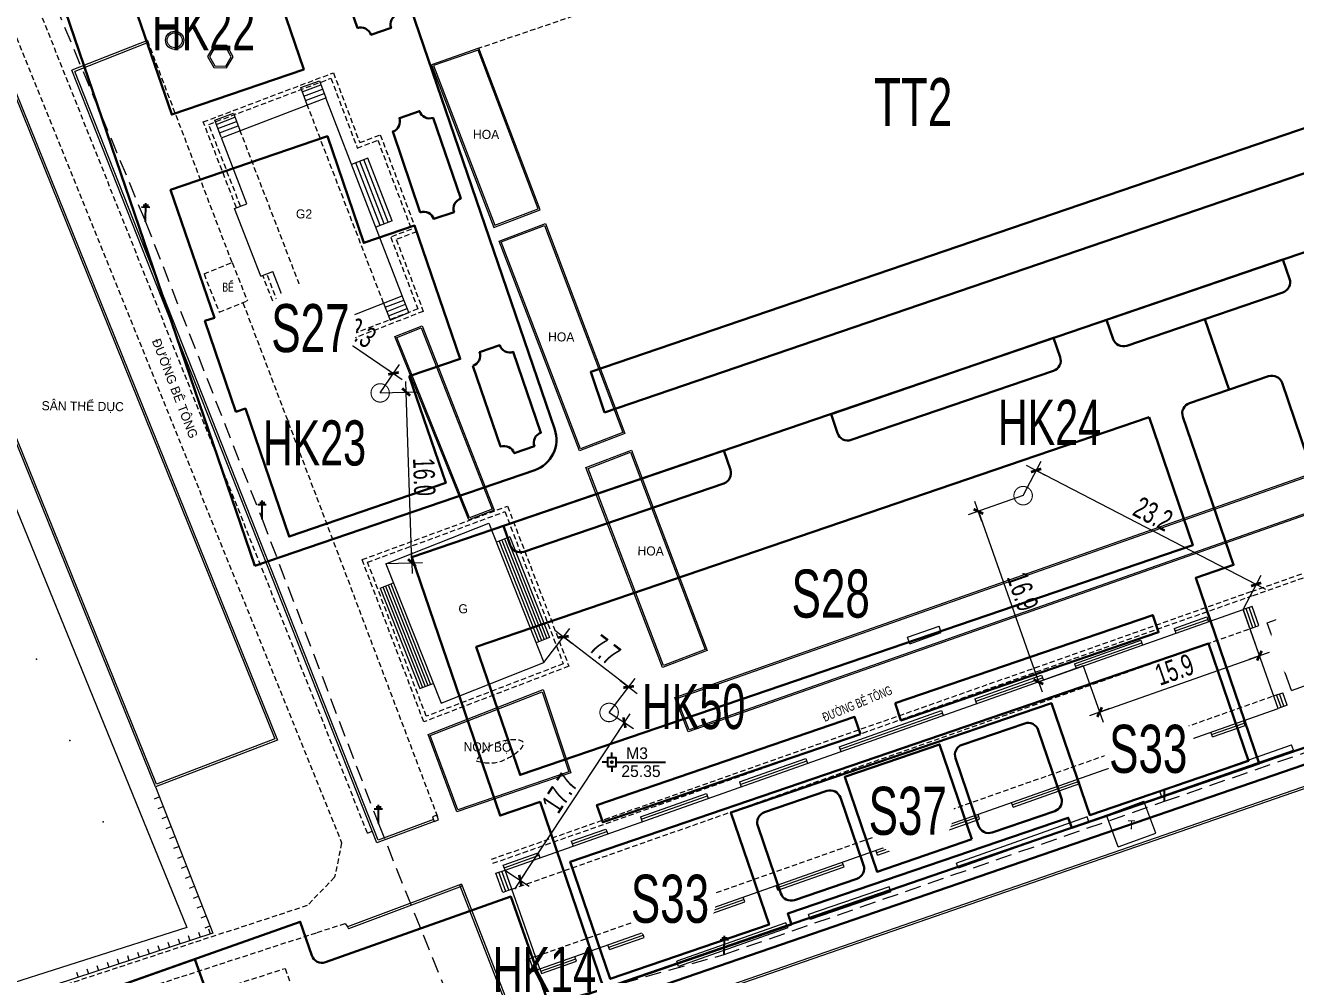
# Model space of a CAD drawing. Header units: inches. Extents: x 496359 to 501064, y 2374078 to 2377203.
# Drawn here: x 497296.9 to 497415.9, y 2376380 to 2376469 of the extents above; entities that cross this region are included whole.
import ezdxf
from ezdxf.enums import TextEntityAlignment as Align

# ---------------------------------------------------------------- set-up
doc = ezdxf.new("R2010")
doc.units = ezdxf.units.IN
doc.header["$MEASUREMENT"] = 0
doc.linetypes.add('DASHED', pattern=[0.75, 0.5, -0.25])
for name, color, linetype in [('cd', 7, 'Continuous'), ('chu', 6, 'Continuous'), ('MANH', 147, 'Continuous'), ('MOC - DC2', 1, 'Continuous'), ('NOI', 2, 'Continuous'), ('tl', 8, 'Continuous')]:
    doc.layers.add(name, color=color, linetype=linetype)
for name, color, linetype, lineweight in [('EG Text2', 7, 'Continuous', 18), ('ISO', 252, 'Continuous', 20), ('LC Dim', 8, 'Continuous', 18), ('LC Net dam 1', 30, 'Continuous', 30), ('LC Net manh', 239, 'Continuous', 5)]:
    doc.layers.add(name, color=color, linetype=linetype, lineweight=lineweight)
doc.styles.add('dien giai', font='', dxfattribs={"width": 0.8})
doc.styles.add('EG Hai', font='')
doc.styles.add('style1', font='')
doc.styles.get('dien giai').set_extended_font_data('.VnArial NarrowH')
doc.styles.get('EG Hai').set_extended_font_data('.VnArial NarrowH')
doc.styles.get('style1').set_extended_font_data('.VnAvantH')
doc.dimstyles.new('DIM300', dxfattribs={"dimscale": 0.5, "dimtxt": 2, "dimasz": 0.007, "dimexe": 1, "dimexo": 0, "dimgap": 0.4, "dimtad": 1, "dimtoh": 1, "dimdec": 1, "dimzin": 1, "dimdsep": 46, "dimtxsty": 'dien giai', "dimblk": 'rowdim', "dimcen": 2.5, "dimclrd": 256, "dimclre": 256, "dimclrt": 2, "dimazin": 0, "dimtfac": 1, "dimtdec": 1, "dimtix": 1, "dimtmove": 2, "dimatfit": 0, "dimldrblk": 'dot leader', "dimfxl": 2, "dimtolj": 1, "dimtzin": 0, "dimlwd": -1, "dimlwe": -1, "dimarcsym": 1})

# ---------------------------------------------------------------- blocks, each defined once
blk = doc.blocks.new('1')
at = {"layer": 'tl', "color": 250, "lineweight": 0}
blk.add_line((0, -0.5), (0, 0), dxfattribs=at)
blk = doc.blocks.new('cdien')
at = {"layer": 'cd', "extrusion": (-0.000518657, 0.000768986, 1)}
for p, q in [((-0.8, 2.78, 0), (0.76, 2.78, 0)), ((-0.46, 3.14, 0), (0.49, 3.14, 0)), ((0, 0), (0, 3.5, 0))]:
    blk.add_line(p, q, dxfattribs=at)
blk = doc.blocks.new('MOC')
at = {"layer": 'MOC - DC2'}
for points in [[(-0.4, 0), (-0.9, 0)], [(0, 0.4), (0, 0.9)], [(0.4, 0), (5.03, 0)], [(0, -0.4), (0, -0.9)]]:
    blk.add_lwpolyline(points, dxfattribs=at)
blk.add_lwpolyline([(-0.4, -0.4), (0.4, -0.4), (0.4, 0.4), (-0.4, 0.4)], close=True, dxfattribs=at)
blk.add_circle((0, 0), 0.0868, dxfattribs=at)
blk = doc.blocks.new('Nền HT mới')
at = {"layer": 'MANH', "color": 1, "linetype": 'DASHED', "lineweight": 0, "ltscale": 3, "elevation": -28.38}
for points in [[(338.8, 83.45), (320.94, 78.75), (340.42, 30.66), (364.41, 31.76), (393.69, 33.78), (433.64, 49.39), (462.8, 58.64), (490.97, 67.81), (516.49, 76.2), (548.21, 86.54), (576.26, 95.7), (610.19, 94.18), (634.86, 101.12), (676.11, 115.48), (714.18, 128.71), (753.35, 142.39), (783.93, 137.98), (839.41, 172.28), (890.57, 190.2), (916.29, 216.65), (939.12, 240.49), (989.34, 305.87)], [(92.05, 52.59), (119.84, 64.48), (146.69, 76.35), (173.15, 88.06), (201.06, 100.39), (229.35, 112.33), (266.95, 126.39), (296.55, 137.3), (334.39, 150.94), (394.99, 172.54), (493.57, 208.22), (554.51, 229.52), (562.77, 214.46), (570.46, 194.28), (580.63, 169.79), (591.55, 141.92), (602.45, 113.39), (610.19, 94.18)]]:
    blk.add_lwpolyline(points, dxfattribs=at)
at = {"layer": 'MANH', "color": 4, "lineweight": 0, "elevation": -28.38}
for points in [[(626.65, 91.58), (625.82, 94.94), (694.69, 118.79)], [(626.85, 91.63), (626.06, 94.81), (694.75, 118.6), (709.86, 122.41), (746.34, 130.9), (750.58, 131.89), (766.14, 128.61), (774.31, 131.64), (782.64, 132.12), (788.26, 132.33), (794.89, 132.59), (827.3, 134.01), (829.85, 135.81), (834.12, 139.78), (834.85, 162.67)]]:
    blk.add_lwpolyline(points, dxfattribs=at)
at = {"layer": 'MANH', "color": 3, "linetype": 'DASHED', "lineweight": 0, "elevation": -28.38}
for points in [[(734.11, 227.66), (710.85, 219.75), (611.88, 186.06)], [(601.43, 112.49), (561.83, 211.83), (561.16, 215.66)], [(556.6, 214.06), (559, 210.7), (599.01, 111.59), (598.35, 108.37), (595.78, 105.71), (542.67, 88.3), (521.63, 81.47), (502.95, 75.39), (481.94, 68.66), (452.95, 59.08)], [(601.43, 112.49), (601.88, 112.67)], [(453.92, 56.65), (482.78, 66.13), (503.84, 72.99), (522.46, 78.96), (543.39, 85.83), (596.72, 103.19), (599.35, 104.04), (599.57, 103.72)]]:
    blk.add_lwpolyline(points, dxfattribs=at)
at = {"layer": 'MANH', "lineweight": 0, "elevation": -28.38}
for points in [[(548.54, 191.86), (584.51, 103.64), (517.34, 82.21)], [(609.8, 114.49), (607.11, 121.75), (617.89, 125.95), (620.48, 118.16), (609.8, 114.49)], [(581.55, 116.84), (586.94, 103.13), (542.58, 88.59), (521.53, 81.76), (502.85, 75.67), (485.98, 70.27)], [(610.24, 107.73), (599.57, 103.72)], [(610.31, 107.54), (599.64, 103.53)], [(610.05, 107.65), (619.33, 83.8)], [(610.24, 107.73), (619.52, 83.87)]]:
    blk.add_lwpolyline(points, dxfattribs=at)
for points in [[(553.54, 186.04), (565.11, 190.21), (593, 121.22), (581.55, 116.84)], [(553.8, 185.92), (565, 189.96), (592.74, 121.34), (581.66, 117.1)], [(609.89, 114.68), (607.3, 121.66), (617.8, 125.75), (620.29, 118.25)]]:
    blk.add_lwpolyline(points, close=True, dxfattribs=at)
at = {"layer": 'MANH', "color": 2, "lineweight": 0, "elevation": -28.38}
for points in [[(580.82, 186.8), (573.73, 184)], [(580.89, 186.61), (573.99, 183.89)], [(613.28, 169.27), (617.62, 170.92), (611.88, 186.06), (607.43, 184.52), (613.28, 169.27)], [(607.68, 113.6), (602.31, 111.58), (573.73, 184)], [(607.61, 113.79), (602.42, 111.84), (573.99, 183.89)], [(595.17, 182.37), (596.92, 183.02)], [(595.77, 180.77), (595.17, 182.37)], [(595.32, 181.97), (597.07, 182.63)], [(595.47, 181.57), (597.22, 182.23)], [(596.92, 183.02), (597.52, 181.43)], [(587.74, 177.66), (597.52, 181.43)], [(595.62, 181.17), (597.37, 181.83)], [(604.71, 162.78), (597.52, 181.43)], [(587.11, 179.33), (588.86, 179.99)], [(588.86, 179.99), (589.46, 178.4)], [(587.71, 177.74), (587.11, 179.33)], [(587.26, 178.93), (589.01, 179.59)], [(587.41, 178.53), (589.16, 179.19)], [(587.56, 178.13), (589.31, 178.79)], [(590.12, 171.48), (587.74, 177.66)], [(601.47, 175.76), (599.94, 175.17)], [(602.61, 169.46), (600.35, 175.33)], [(602.98, 169.6), (600.72, 175.47)], [(603.36, 169.75), (601.09, 175.62)], [(603.73, 169.89), (601.47, 175.76)], [(588.97, 171.04), (590.12, 171.48)], [(591.42, 164.7), (588.97, 171.04)], [(603.73, 169.89), (602.2, 169.3)], [(618.1, 169.64), (625.56, 149.95), (621.3, 148.34), (613.77, 167.99), (618.1, 169.64)], [(591.42, 164.7), (592.56, 165.15)], [(594.93, 159.01), (592.56, 165.15)], [(594.93, 159.01), (604.68, 162.86)], [(602.94, 162.17), (603.57, 160.59)], [(603.1, 161.78), (604.84, 162.46)], [(603.26, 161.38), (605, 162.07)], [(605.31, 161.28), (604.68, 162.86)], [(603.41, 160.99), (605.15, 161.67)], [(603.57, 160.59), (605.31, 161.28)], [(597.29, 158.12), (596.67, 159.7)], [(594.93, 159.01), (595.55, 157.43)], [(595.08, 158.62), (596.82, 159.3)], [(595.24, 158.22), (596.98, 158.91)], [(595.4, 157.83), (597.13, 158.51)], [(595.55, 157.43), (597.29, 158.12)], [(621.9, 146.77), (626.16, 148.38), (633.27, 129.61), (629.09, 128.03), (621.9, 146.77)], [(603.16, 137.75), (612.81, 141.56)], [(612.81, 141.56), (617.96, 128.5)], [(614.77, 140.26), (613.52, 139.77)], [(613.76, 139.87), (617.49, 130.44)], [(614.02, 139.97), (617.74, 130.54)], [(614.27, 140.07), (617.99, 130.64)], [(614.52, 140.16), (618.24, 130.74)], [(614.77, 140.26), (618.49, 130.84)], [(603.16, 137.75), (608.32, 124.69)], [(602.62, 135.47), (603.87, 135.96)], [(603.37, 135.76), (607.09, 126.34)], [(603.62, 135.86), (607.34, 126.43)], [(602.62, 135.47), (606.34, 126.04)], [(602.87, 135.57), (606.59, 126.14)], [(603.12, 135.66), (606.84, 126.24)], [(685.74, 132.21), (694.47, 135.33)], [(614.32, 109.04), (683.49, 133.45)], [(684.34, 133.75), (683.49, 133.45)], [(686.76, 124.19), (683.49, 133.45)], [(684.41, 131.75), (683.77, 133.55)], [(684.69, 131.85), (684.06, 133.65)], [(684.97, 131.95), (684.34, 133.75)], [(677.03, 131.68), (680.09, 132.76)], [(677.11, 131.45), (680.17, 132.53)], [(680.09, 132.76), (680.25, 132.31)], [(688.01, 125.88), (685.74, 132.21)], [(652.04, 130.86), (654.99, 131.9)], [(652.26, 130.25), (655.2, 131.29)], [(655.2, 131.29), (654.99, 131.9)], [(677.03, 131.68), (677.19, 131.23)], [(684.13, 131.65), (684.97, 131.95)], [(618.49, 130.84), (617.24, 130.34)], [(652.26, 130.25), (652.04, 130.86)], [(667.68, 128.38), (673.91, 130.57)], [(667.76, 128.15), (673.99, 130.35)], [(673.91, 130.57), (674.07, 130.12)], [(688.01, 125.88), (696.74, 129)], [(608.32, 124.69), (617.96, 128.5)], [(667.68, 128.38), (667.84, 127.93)], [(606.34, 126.04), (607.59, 126.53)], [(658.35, 125.08), (664.61, 127.29)], [(658.43, 124.86), (664.69, 127.07)], [(664.61, 127.29), (664.77, 126.84)], [(658.35, 125.08), (658.51, 124.63)], [(686.35, 125.36), (687.2, 125.66)], [(687.04, 124.29), (686.63, 125.46)], [(687.32, 124.39), (686.91, 125.56)], [(687.61, 124.49), (687.2, 125.66)], [(617.58, 99.78), (686.76, 124.19)], [(645.64, 120.6), (655.22, 123.98)], [(655.22, 123.98), (655.38, 123.53)], [(687.61, 124.49), (686.76, 124.19)], [(645.72, 120.37), (655.3, 123.75)], [(680.54, 121.74), (683.6, 122.82)], [(683.68, 122.6), (683.52, 123.05)], [(680.62, 121.52), (680.46, 121.97)], [(680.62, 121.52), (683.68, 122.6)], [(645.64, 120.6), (645.8, 120.15)], [(671.19, 118.44), (677.42, 120.64)], [(671.27, 118.22), (677.5, 120.42)], [(675.69, 116.43), (688.03, 120.76)], [(675.85, 115.95), (688.2, 120.28)], [(677.5, 120.42), (677.34, 120.87)], [(688.2, 120.28), (688.03, 120.76)], [(636.29, 117.3), (642.51, 119.49)], [(636.37, 117.07), (642.59, 119.27)], [(642.51, 119.49), (642.67, 119.04)], [(671.27, 118.22), (671.11, 118.67)], [(636.29, 117.3), (636.45, 116.85)], [(661.86, 115.15), (668.12, 117.36)], [(661.94, 114.93), (668.2, 117.14)], [(668.2, 117.14), (668.04, 117.58)], [(627.01, 114.02), (633.2, 116.21)], [(627.09, 113.8), (633.28, 115.98)], [(633.2, 116.21), (633.36, 115.76)], [(670.68, 114.19), (674.19, 115.5)], [(675.3, 112.51), (674.19, 115.5)], [(675.85, 115.95), (675.69, 116.43)], [(661.94, 114.93), (661.78, 115.38)], [(627.01, 114.02), (627.17, 113.57)], [(649.15, 110.67), (658.72, 114.05)], [(649.23, 110.44), (658.8, 113.82)], [(668.87, 114.03), (656.62, 109.7)], [(669.04, 113.56), (656.79, 109.22)], [(658.8, 113.82), (658.65, 114.27)], [(669.04, 113.56), (668.87, 114.03)], [(671.78, 111.21), (670.68, 114.19)], [(620.53, 111.74), (623.78, 112.88)], [(620.61, 111.51), (623.86, 112.66)], [(623.78, 112.88), (623.94, 112.43)], [(671.78, 111.21), (675.3, 112.51)], [(620.53, 111.74), (620.69, 111.29)], [(649.23, 110.44), (649.07, 110.89)], [(614.16, 109.49), (617.43, 110.64)], [(614.24, 109.26), (617.51, 110.42)], [(617.43, 110.64), (617.59, 110.19)], [(639.8, 107.37), (646.01, 109.56)], [(646.09, 109.33), (645.93, 109.78)], [(656.79, 109.22), (656.62, 109.7)], [(613.47, 108.74), (614.32, 109.04)], [(614.1, 106.94), (613.47, 108.74)], [(614.39, 107.04), (613.75, 108.84)], [(614.67, 107.14), (614.03, 108.94)], [(614.32, 109.04), (614.16, 109.49)], [(617.58, 99.78), (614.32, 109.04)], [(639.88, 107.14), (646.09, 109.33)], [(614.95, 107.24), (614.1, 106.94)], [(639.88, 107.14), (639.72, 107.59)], [(650.32, 107.48), (642.76, 104.86)], [(650.49, 107.01), (650.32, 107.48)], [(630.52, 104.09), (636.71, 106.28)], [(630.6, 103.87), (636.79, 106.05)], [(636.79, 106.05), (636.63, 106.5)], [(650.49, 107.01), (642.93, 104.39)], [(642.93, 104.39), (642.76, 104.86)], [(599.57, 103.72), (599.64, 103.53)], [(640.64, 104.1), (630.41, 100.49)], [(630.6, 103.87), (630.44, 104.32)], [(640.81, 103.63), (630.57, 100.01)], [(640.81, 103.63), (640.64, 104.1)], [(624.04, 101.8), (627.28, 102.95)], [(624.12, 101.58), (627.36, 102.72)], [(627.36, 102.72), (627.2, 103.17)], [(624.12, 101.58), (623.96, 102.03)], [(617.17, 100.94), (616.32, 100.64)], [(616.74, 99.48), (616.32, 100.64)], [(617.02, 99.58), (616.61, 100.74)], [(617.3, 99.68), (616.89, 100.84)], [(617.66, 99.55), (620.94, 100.71)], [(617.74, 99.33), (621.02, 100.49)], [(621.02, 100.49), (620.86, 100.94)], [(630.57, 100.01), (630.41, 100.49)], [(616.74, 99.48), (617.58, 99.78)], [(617.58, 99.78), (617.74, 99.33)]]:
    blk.add_lwpolyline(points, dxfattribs=at)
at = {"layer": 'MANH', "color": 2, "linetype": 'DASHED', "lineweight": 0, "elevation": -28.38}
for points in [[(588.74, 165.97), (580.82, 186.8)], [(586.11, 164.91), (588.74, 165.97)], [(588.74, 165.97), (590.18, 162.38)], [(586.11, 164.91), (587.54, 161.32)], [(587.54, 161.33), (590.18, 162.38)], [(589.76, 162.21), (608.03, 113.94)]]:
    blk.add_lwpolyline(points, dxfattribs=at)
at = {"layer": 'MANH', "color": 2, "lineweight": 0, "elevation": -28.38}
for points in [[(587.06, 186.33), (586.45, 185.3), (587.03, 184.26), (588.23, 184.24), (588.85, 185.27), (588.26, 186.32)], [(587.14, 186.18), (586.62, 185.3), (587.12, 184.4), (588.15, 184.39), (588.67, 185.27), (588.17, 186.17)], [(613.37, 169.47), (617.42, 171), (611.79, 185.87), (607.63, 184.43)], [(618.02, 169.44), (625.37, 150.04), (621.39, 148.53), (613.96, 167.91)], [(630.22, 125.2), (754.24, 168.86), (755.4, 165.5), (631.48, 121.98)], [(630.42, 125.11), (754.14, 168.67), (755.21, 165.59), (631.57, 122.17)], [(604, 159.04), (606.56, 160.05), (613.29, 142.77), (610.92, 141.87)], [(604.19, 158.96), (606.47, 159.85), (613.1, 142.85), (611, 142.06)], [(622.1, 146.68), (626.07, 148.19), (633.08, 129.7), (629.17, 128.22)], [(607.94, 114.18), (607.52, 114.02), (607.68, 113.6), (608.1, 113.76)]]:
    blk.add_lwpolyline(points, close=True, dxfattribs=at)
at = {"layer": 'MANH', "color": 5, "linetype": 'DASHED', "lineweight": 0, "elevation": -28.38}
for points in [[(589.16, 171.11), (586.04, 179.16), (598.24, 183.76), (600.7, 177.22), (602.63, 177.95), (606.05, 168.86), (604.13, 168.14), (606.66, 161.4)], [(589.53, 171.26), (586.55, 178.93), (598.01, 183.25), (600.47, 176.71), (602.4, 177.44), (605.54, 169.1), (603.61, 168.37), (606.15, 161.63), (594.95, 157.29), (591.99, 164.92)], [(606.66, 161.4), (594.72, 156.77), (591.61, 164.78)], [(732.82, 152.24), (684.22, 135.11), (613.03, 110.02)], [(732.96, 151.86), (684.35, 134.73), (613.16, 109.64)], [(620.29, 128.14), (606.71, 122.93), (600.92, 138.13), (614.55, 143.14), (620.3, 128.14)]]:
    blk.add_lwpolyline(points, dxfattribs=at)
at = {"layer": 'MANH', "linetype": 'DASHED', "lineweight": 0, "elevation": -28.38}
for points in [[(602.94, 162.17), (595.76, 180.82)], [(596.67, 159.73), (589.48, 178.38)], [(614.95, 107.24), (684.13, 131.65)], [(617.17, 100.94), (686.35, 125.36)], [(574.17, 93.53), (593.71, 99.82), (609.1, 56.7)]]:
    blk.add_lwpolyline(points, dxfattribs=at)
at = {"layer": 'MANH', "color": 5, "linetype": 'DASHED', "lineweight": 0, "elevation": -28.38}
blk.add_lwpolyline([(619.78, 128.37), (606.94, 123.45), (601.44, 137.89), (614.31, 142.63)], close=True, dxfattribs=at)
at = {"layer": 'MANH', "color": 2, "lineweight": 0}
for radius in [0.852, 0.702]:
    blk.add_circle((583.36, 186.81, -1.66), radius, dxfattribs=at)
at = {"layer": 'MANH', "linetype": 'DASHED', "lineweight": 0}
blk.add_spline([(611.61, 119.28, -1.91), (613.46, 120.93, -1.95), (616.03, 120.99, -1.95), (613.77, 119.19, -1.92), (611.61, 119.28, -1.91)], degree=3, dxfattribs=at)
at = {"layer": 'MANH', "lineweight": 0}
for p in [(570.4, 128.8, -2.26), (573.53, 121.18, -2.26), (576.67, 113.57, -2.26)]:
    blk.add_point(p, dxfattribs=at)
at = {"layer": 'MOC - DC2', "lineweight": 0}
blk.add_point((624.33, 119.15, -3.03), dxfattribs=at)
at = {"layer": 'cd', "lineweight": 0, "xscale": 0.5, "yscale": 0.5, "zscale": 0.5, "rotation": 359.2672157837458}
for p in [(580.63, 169.79, -1.65), (591.55, 141.92, -2.03), (676.11, 115.48, -2.1), (602.45, 113.39, -2.77), (634.86, 101.12, -2.19)]:
    blk.add_blockref('cdien', p, dxfattribs=at)
at = {"layer": 'MOC - DC2', "lineweight": 0}
blk.add_blockref('MOC', (624.33, 119.15, -3.01), dxfattribs=at)
at = {"layer": 'NOI', "lineweight": 0}
for p, rotation in [((581.92, 115.91, -28.38), 291.4625593457426), ((582.28, 114.98, -28.38), 291.4625593457426), ((582.65, 114.05, -28.38), 291.4625593457426), ((583.02, 113.12, -28.38), 291.4625593457426), ((583.38, 112.19, -28.38), 291.4625593457426), ((583.75, 111.26, -28.38), 291.4625593457426), ((584.11, 110.33, -28.38), 291.4625593457426), ((584.48, 109.4, -28.38), 291.4625593457426), ((584.84, 108.46, -28.38), 291.4625593457426), ((585.21, 107.53, -28.38), 291.4625593457426), ((585.58, 106.6, -28.38), 291.4625593457426), ((585.94, 105.67, -28.38), 291.4625593457426), ((586.31, 104.74, -28.38), 291.4625593457426), ((586.67, 103.81, -28.38), 291.4625593457426), ((583.84, 102.11, -28.38), 198.1495761537574), ((584.79, 102.42, -28.38), 198.1495761537574), ((585.74, 102.74, -28.38), 198.1495761537574), ((586.69, 103.05, -28.38), 198.1495761537574), ((580.03, 100.87, -28.38), 198.1495761537574), ((580.98, 101.18, -28.38), 198.1495761537574), ((581.93, 101.49, -28.38), 198.1495761537574), ((582.88, 101.8, -28.38), 198.1495761537574), ((576.23, 99.62, -28.38), 198.1495761537574), ((577.18, 99.93, -28.38), 198.1495761537574), ((578.13, 100.24, -28.38), 198.1495761537574), ((579.08, 100.56, -28.38), 198.1495761537574), ((574.33, 99, -28.38), 198.1495761537574), ((575.28, 99.31, -28.38), 198.1495761537574)]:
    blk.add_blockref('1', p, dxfattribs=dict(at, rotation=rotation))
at = {"layer": 'chu', "color": 6, "lineweight": 0, "style": 'style1'}
for s, rotation, p in [('hoa', 359.2672, (611.31, 177.58, -28.38)), ('g2', 359.2672, (594.72, 170.12, -28.38)), ('§¦êNG B£ T¤NG', 291.0888, (581.21, 158.64, -28.38)), ('hoa', 359.2672, (618.35, 158.6, -28.38)), ('s©n thÓ dôc', 359.2672, (570.89, 152.14, -28.38)), ('hoa', 359.2672, (626.73, 138.54, -28.38)), ('g', 359.2672, (609.95, 133.11, -28.38)), ('NON Bé', 359.2672, (610.43, 120.18, -28.38)), ('g', 359.2672, (651.91, 117.11, -28.38)), ('t', 359.2672, (672.67, 112.85, -28.38))]:
    blk.add_text(s, height=0.85, rotation=rotation, dxfattribs=at).set_placement(p)
at = {"layer": 'chu', "color": 6, "lineweight": 0, "style": 'style1', "width": 0.7}
blk.add_text('bÓ', height=0.85, rotation=359.2672, dxfattribs=at).set_placement((587.83, 163.25, -55.13))
at = {"layer": 'chu', "color": 6, "lineweight": 0, "ltscale": 0.8, "style": 'style1', "width": 0.7}
blk.add_text('§¦êNG B£ T¤NG', height=0.85, rotation=22.4077, dxfattribs=at).set_placement((644.29, 122.92, -28.78))
at = {"layer": 'MOC - DC2', "lineweight": 0, "style": 'style1'}
for s, p in [('M3', (625.67, 119.44, -3.01)), ('25.35', (625.22, 117.76, -3.01))]:
    blk.add_text(s, height=1.1, dxfattribs=at).set_placement(p)
blk = doc.blocks.new('rowdim')
blk.add_line((-200, 0), (200, 0))
at = {"const_width": 50}
blk.add_lwpolyline([(-71, -71), (71, 71)], dxfattribs=at)
blk = doc.blocks.new('*D381')
at = {"layer": 'Defpoints', "color": 0, "transparency": 16777216}
for p in [(497390.39, 2376424.9), (497396.03, 2376408.94), (497391.83, 2376407.45)]:
    blk.add_point(p, dxfattribs=at)
at = {"layer": 'LC Dim', "transparency": 16777216}
for p, q in [((497390.39, 2376424.9), (497385.25, 2376423.09)), ((497386.2, 2376423.41), (497391.83, 2376407.46)), ((497396.03, 2376408.94), (497390.89, 2376407.12))]:
    blk.add_line(p, q, dxfattribs=at)
at = {"layer": 'LC Dim', "transparency": 16777216, "xscale": 0.005, "yscale": 0.005, "zscale": 0.005}
for p, rotation in [((497386.2, 2376423.42), 109.4388417800831), ((497391.83, 2376407.45), 289.4388417800831)]:
    blk.add_blockref('rowdim', p, dxfattribs=dict(at, rotation=rotation))
at = {"layer": 'LC Dim', "color": 2, "transparency": 16777216, "insert": (497390.35, 2376415.91), "char_height": 2, "attachment_point": 5, "rotation": 289.4388, "style": 'dien giai'}
blk.add_mtext('\\A1;16.9', dxfattribs=at)
blk = doc.blocks.new('dot leader')
at = {"const_width": 50}
blk.add_lwpolyline([(-25, 0, 1), (25, 0, 1)], format="xyb", close=True, dxfattribs=at)
blk = doc.blocks.new('*D441')
at = {"layer": 'Defpoints', "color": 0, "transparency": 16777216}
for p in [(497411.01, 2376414.22), (497412.53, 2376409.9), (497396.03, 2376408.94)]:
    blk.add_point(p, dxfattribs=at)
at = {"layer": 'LC Dim', "transparency": 16777216}
for p, q in [((497411.01, 2376414.22), (497412.86, 2376408.95)), ((497397.56, 2376404.61), (497412.53, 2376409.9)), ((497396.03, 2376408.94), (497397.89, 2376403.67))]:
    blk.add_line(p, q, dxfattribs=at)
at = {"layer": 'LC Dim', "transparency": 16777216, "xscale": 0.005, "yscale": 0.005, "zscale": 0.005}
for p, rotation in [((497412.53, 2376409.9), 19.43884177996332), ((497397.56, 2376404.61), 199.4388417799633)]:
    blk.add_blockref('rowdim', p, dxfattribs=dict(at, rotation=rotation))
at = {"layer": 'LC Dim', "color": 2, "transparency": 16777216, "insert": (497404.57, 2376408.59), "char_height": 2, "attachment_point": 5, "rotation": 19.4388, "style": 'dien giai'}
blk.add_mtext('\\A1;15.9', dxfattribs=at)
blk = doc.blocks.new('*D442')
at = {"layer": 'Defpoints', "color": 0, "transparency": 16777216}
for p in [(497391.61, 2376427.26), (497390.39, 2376424.9), (497411.01, 2376414.22)]:
    blk.add_point(p, dxfattribs=at)
at = {"layer": 'LC Dim', "transparency": 16777216}
for p, q in [((497390.39, 2376424.9), (497392.07, 2376428.14)), ((497412.22, 2376416.58), (497391.62, 2376427.25)), ((497411.01, 2376414.22), (497412.69, 2376417.46))]:
    blk.add_line(p, q, dxfattribs=at)
at = {"layer": 'LC Dim', "transparency": 16777216, "xscale": 0.005, "yscale": 0.005, "zscale": 0.005}
for p, rotation in [((497391.61, 2376427.26), 152.6106674901701), ((497412.23, 2376416.58), 332.61066749017)]:
    blk.add_blockref('rowdim', p, dxfattribs=dict(at, rotation=rotation))
at = {"layer": 'LC Dim', "color": 2, "transparency": 16777216, "insert": (497402.57, 2376423.18), "char_height": 2, "attachment_point": 5, "rotation": 332.6107, "style": 'dien giai'}
blk.add_mtext('\\A1;23.2', dxfattribs=at)
blk = doc.blocks.new('*D443')
at = {"layer": 'Defpoints', "color": 0, "transparency": 16777216}
for p in [(497351.59, 2376404.58), (497353.03, 2376403.63), (497341.83, 2376389.81)]:
    blk.add_point(p, dxfattribs=at)
at = {"layer": 'LC Dim', "transparency": 16777216}
for p, q in [((497351.59, 2376404.58), (497353.87, 2376403.08)), ((497343.28, 2376388.86), (497353.03, 2376403.63)), ((497341.83, 2376389.81), (497344.11, 2376388.31))]:
    blk.add_line(p, q, dxfattribs=at)
for p, xscale, yscale, zscale, rotation in [((497353.03, 2376403.63), 0.005000000000000001, 0.005000000000000001, 0.005000000000000001, 56.55241412020169), ((497343.27, 2376388.86), 0.005, 0.005, 0.005, 236.5524141202017)]:
    blk.add_blockref('rowdim', p, dxfattribs=dict(at, xscale=xscale, yscale=yscale, zscale=zscale, rotation=rotation))
at = {"layer": 'LC Dim', "color": 2, "transparency": 16777216, "insert": (497346.98, 2376397.02), "char_height": 2, "attachment_point": 5, "rotation": 56.5524, "style": 'dien giai'}
blk.add_mtext('\\A1;17.7', dxfattribs=at)
blk = doc.blocks.new('*D444')
at = {"layer": 'Defpoints', "color": 0, "transparency": 16777216}
for p in [(497347.31, 2376411.66), (497345.48, 2376409.27), (497351.59, 2376404.58)]:
    blk.add_point(p, dxfattribs=at)
at = {"layer": 'LC Dim', "transparency": 16777216}
for p, q in [((497345.48, 2376409.27), (497347.92, 2376412.45)), ((497353.42, 2376406.97), (497347.31, 2376411.66)), ((497351.59, 2376404.58), (497354.03, 2376407.76))]:
    blk.add_line(p, q, dxfattribs=at)
at = {"layer": 'LC Dim', "transparency": 16777216, "xscale": 0.005, "yscale": 0.005, "zscale": 0.005}
for p, rotation in [((497347.31, 2376411.66), 142.4987180715414), ((497353.42, 2376406.97), 322.4987180715414)]:
    blk.add_blockref('rowdim', p, dxfattribs=dict(at, rotation=rotation))
at = {"layer": 'LC Dim', "color": 2, "transparency": 16777216, "insert": (497351.22, 2376410.43), "char_height": 2, "attachment_point": 5, "rotation": 322.4987, "style": 'dien giai'}
blk.add_mtext('\\A1;7.7', dxfattribs=at)
blk = doc.blocks.new('*D445')
at = {"layer": 'Defpoints', "color": 0, "transparency": 16777216}
for p in [(497322.44, 2376439.79), (497331.39, 2376436.36), (497330.14, 2376434.53)]:
    blk.add_point(p, dxfattribs=at)
at = {"layer": 'LC Dim', "transparency": 16777216}
for p, q in [((497322.44, 2376439.79), (497324.26, 2376442.44)), ((497323.7, 2376441.61), (497331.39, 2376436.36)), ((497330.14, 2376434.53), (497331.96, 2376437.18))]:
    blk.add_line(p, q, dxfattribs=at)
at = {"layer": 'LC Dim', "transparency": 16777216, "xscale": 0.005, "yscale": 0.005, "zscale": 0.005}
for p, rotation in [((497323.7, 2376441.62), 145.6495036987851), ((497331.39, 2376436.36), 325.6495036987851)]:
    blk.add_blockref('rowdim', p, dxfattribs=dict(at, rotation=rotation))
at = {"layer": 'LC Dim', "color": 2, "transparency": 16777216, "insert": (497328.35, 2376440.16), "char_height": 2, "attachment_point": 5, "rotation": 325.6495, "style": 'dien giai'}
blk.add_mtext('\\A1;9.3', dxfattribs=at)
blk = doc.blocks.new('*D446')
at = {"layer": 'Defpoints', "color": 0, "transparency": 16777216}
for p in [(497330.14, 2376434.53), (497332.57, 2376434.61), (497330.68, 2376418.53)]:
    blk.add_point(p, dxfattribs=at)
at = {"layer": 'LC Dim', "transparency": 16777216}
for p, q in [((497330.14, 2376434.53), (497333.57, 2376434.64)), ((497333.11, 2376418.61), (497332.57, 2376434.6)), ((497330.68, 2376418.53), (497334.11, 2376418.64))]:
    blk.add_line(p, q, dxfattribs=at)
at = {"layer": 'LC Dim', "transparency": 16777216, "xscale": 0.005, "yscale": 0.005, "zscale": 0.005}
for p, rotation in [((497332.57, 2376434.61), 91.9242922143866), ((497333.11, 2376418.61), 271.9242922143866)]:
    blk.add_blockref('rowdim', p, dxfattribs=dict(at, rotation=rotation))
at = {"layer": 'LC Dim', "color": 2, "transparency": 16777216, "insert": (497334.26, 2376426.66), "char_height": 2, "attachment_point": 5, "rotation": 271.9243, "style": 'dien giai'}
blk.add_mtext('\\A1;16.0', dxfattribs=at)

msp = doc.modelspace()

# ---------------------------------------------------------------- linework, layer by layer
at = {"layer": 'LC Net dam 1'}
msp.add_line((497407.42, 2376441.45), (497409.69, 2376434.83), dxfattribs=at)
msp.add_lwpolyline([(497306.47, 2376472.71), (497305.23, 2376472.29), (497303.68, 2376476.85), (497304.91, 2376477.27), (497300.78, 2376489.37), (497313.16, 2376493.6), (497317.29, 2376481.5), (497318.53, 2376481.93), (497320.09, 2376477.37), (497318.85, 2376476.94), (497322.98, 2376464.85), (497310.6, 2376460.62)], close=True, dxfattribs=at)
for points in [[(497328, 2376468.72, -0.414214), (497329.27, 2376468.1), (497331.16, 2376468.74, -0.414214), (497331.79, 2376470.01), (497329.2, 2376477.58, -0.414214), (497327.93, 2376478.21), (497326.04, 2376477.56, -0.414214), (497325.41, 2376476.29)], [(497333.9, 2376451.45, -0.414214), (497335.17, 2376450.83), (497337.06, 2376451.47, -0.414214), (497337.69, 2376452.74), (497335.1, 2376460.31, -0.414214), (497333.83, 2376460.94), (497331.94, 2376460.29, -0.414214), (497331.32, 2376459.02)], [(497398.22, 2376441.38), (497414.74, 2376447.03), (497415.36, 2376445.22, -0.414214), (497414.74, 2376443.95), (497400.11, 2376438.95, -0.414214), (497398.84, 2376439.57)], [(497338.83, 2376437.07, 0.414214), (497339.45, 2376438.34), (497341.34, 2376438.99, 0.414214), (497342.61, 2376438.37), (497345.21, 2376430.8, 0.414214), (497344.59, 2376429.53), (497342.7, 2376428.88, 0.414214), (497341.43, 2376429.5)], [(497372.39, 2376432.55), (497393.24, 2376439.68), (497393.86, 2376437.87, -0.414214), (497393.24, 2376436.6), (497374.27, 2376430.12, -0.414214), (497373, 2376430.75)], [(497362.35, 2376429.12), (497362.96, 2376427.32, -0.414214), (497362.34, 2376426.05), (497343.59, 2376419.64, -0.414214), (497342.32, 2376420.26), (497341.7, 2376422.07)], [(497350.61, 2376364.05), (497342.38, 2376387.32), (497325.01, 2376381.17, -0.41211), (497323.73, 2376381.8), (497322.65, 2376384.96), (497233.85, 2376353.55), (497243.53, 2376326.17), (497285.63, 2376341.06), (497286.26, 2376339.29), (497257.57, 2376329.14), (497262.18, 2376316.11), (497275.75, 2376320.92), (497276.51, 2376318.77), (497296.29, 2376325.76), (497289.63, 2376344.6), (497303.18, 2376349.39), (497309.84, 2376330.55), (497329.62, 2376337.55), (497328.86, 2376339.7), (497344.32, 2376345.17), (497339.71, 2376358.2), (497309.13, 2376347.38), (497308.51, 2376349.15)], [(497312.78, 2376381.46), (497299, 2376376.59), (497300.11, 2376373.43, 0.414214), (497301.39, 2376372.82), (497313.29, 2376377.03, 0.414214), (497313.9, 2376378.3)]]:
    msp.add_lwpolyline(points, format="xyb", close=True, dxfattribs=at)
at = {"layer": 'LC Net dam 1', "const_width": 0.1}
for points in [[(497329.28, 2376434.53, 1), (497331, 2376434.53, 1)], [(497389.53, 2376424.9, 1), (497391.26, 2376424.9, 1)], [(497350.73, 2376404.58, 1), (497352.46, 2376404.58, 1)]]:
    msp.add_lwpolyline(points, format="xyb", close=True, dxfattribs=at)

# ---------------------------------------------------------------- block references
at = {"layer": 'LC Net manh'}
msp.add_blockref('Nền HT mới', (496727.52, 2376280.77, 2.92), dxfattribs=at)

# ---------------------------------------------------------------- texts
at = {"layer": 'EG Text2', "style": 'EG Hai', "width": 0.8}
for s, p in [('hk22', (497313.59, 2376468.74, -52.3)), ('hk24', (497392.86, 2376431.77, -79.05)), ('hk23', (497323.98, 2376429.84, -78.96)), ('hk50', (497359.52, 2376405.14, 25.28)), ('hk14', (497345.53, 2376380.48, -26.29))]:
    msp.add_text(s, height=4.224, rotation=0, dxfattribs=at).set_placement(p, align=Align.MIDDLE_CENTER)

# ---------------------------------------------------------------- dimensions: what is measured, and where the dimension line sits
at = {"layer": 'LC Dim'}
for p1, p2, distance, picture, middle in [((497322.44, 2376439.79, -25.45), (497330.14, 2376434.53, -25.45), 2.22, '*D445', (497328.35, 2376440.16, -25.45)), ((497330.68, 2376418.53, -25.45), (497330.14, 2376434.53, -25.45), -2.43, '*D446', (497334.26, 2376426.66, -25.45)), ((497411.01, 2376414.22, -25.45), (497390.39, 2376424.9, -25.45), -2.65, '*D442', (497402.57, 2376423.18, -25.45)), ((497390.39, 2376424.9, -25.45), (497396.03, 2376408.94, -25.45), -4.45, '*D381', (497390.35, 2376415.91, -25.45)), ((497396.03, 2376408.94, -25.45), (497411.01, 2376414.22, -25.45), -4.59, '*D441', (497404.57, 2376408.59, -25.45)), ((497351.59, 2376404.58, -25.45), (497345.48, 2376409.27, -25.45), -3.01, '*D444', (497351.22, 2376410.43, -25.45)), ((497341.83, 2376389.81, -25.45), (497351.59, 2376404.58, -25.45), -1.73, '*D443', (497346.98, 2376397.02, -25.45))]:
    dim = msp.add_aligned_dim(p1=p1, p2=p2, distance=distance, dimstyle='DIM300', override={"dimscale": 1, "dimasz": 0.005, "dimpost": ''}, dxfattribs=at)
    dim.commit()
    dim.dimension.update_dxf_attribs({"geometry": picture, "text_midpoint": middle})

# ---------------------------------------------------------------- next in the draw order: wipeouts: each hides what was drawn before it
at = {"ltscale": 500}
for points, z in [([(497377.18, 2376458.85), (497376.71, 2376459.4), (497376.46, 2376459.8), (497376.23, 2376460.29), (497376.06, 2376460.82), (497375.96, 2376461.31), (497375.93, 2376461.75), (497375.95, 2376462.28), (497376.01, 2376462.68), (497376.17, 2376463.26), (497376.29, 2376463.57), (497376.52, 2376464.01), (497376.78, 2376464.4), (497377.16, 2376464.84), (497377.57, 2376465.2), (497378.04, 2376465.52), (497378.5, 2376465.75), (497378.93, 2376465.9), (497379.32, 2376466), (497379.83, 2376466.08), (497380.26, 2376466.09), (497380.68, 2376466.06), (497381.22, 2376465.96), (497381.63, 2376465.83), (497382.01, 2376465.67), (497382.6, 2376465.32), (497382.86, 2376465.12), (497383.16, 2376464.85), (497383.41, 2376464.58), (497383.68, 2376464.23), (497383.92, 2376463.82), (497384.08, 2376463.48), (497384.21, 2376463.13), (497384.32, 2376462.67), (497384.38, 2376462.27), (497384.4, 2376461.69), (497384.34, 2376461.14), (497384.25, 2376460.71), (497384.13, 2376460.35), (497383.93, 2376459.91), (497383.71, 2376459.53), (497383.51, 2376459.24), (497383.17, 2376458.86), (497382.91, 2376458.62), (497382.5, 2376458.31), (497382.22, 2376458.14), (497381.97, 2376458.01), (497381.67, 2376457.89), (497381.32, 2376457.77), (497380.98, 2376457.69), (497380.64, 2376457.64), (497380.29, 2376457.61), (497380, 2376457.62), (497379.56, 2376457.66), (497379.2, 2376457.72), (497378.79, 2376457.84), (497378.4, 2376458), (497377.92, 2376458.25), (497377.7, 2376458.4), (497377.4, 2376458.64)], -266.84), ([(497320.68, 2376437.66), (497320.22, 2376438.22), (497319.96, 2376438.62), (497319.73, 2376439.11), (497319.56, 2376439.64), (497319.47, 2376440.13), (497319.43, 2376440.57), (497319.45, 2376441.1), (497319.52, 2376441.5), (497319.67, 2376442.08), (497319.8, 2376442.39), (497320.02, 2376442.82), (497320.29, 2376443.22), (497320.67, 2376443.66), (497321.07, 2376444.02), (497321.54, 2376444.33), (497322, 2376444.56), (497322.43, 2376444.72), (497322.83, 2376444.82), (497323.34, 2376444.89), (497323.77, 2376444.91), (497324.18, 2376444.88), (497324.72, 2376444.77), (497325.13, 2376444.65), (497325.52, 2376444.48), (497326.1, 2376444.14), (497326.36, 2376443.94), (497326.66, 2376443.67), (497326.91, 2376443.4), (497327.18, 2376443.05), (497327.43, 2376442.63), (497327.59, 2376442.29), (497327.71, 2376441.94), (497327.83, 2376441.49), (497327.89, 2376441.09), (497327.91, 2376440.51), (497327.85, 2376439.96), (497327.75, 2376439.52), (497327.64, 2376439.17), (497327.44, 2376438.73), (497327.22, 2376438.35), (497327.01, 2376438.06), (497326.67, 2376437.68), (497326.41, 2376437.44), (497326, 2376437.13), (497325.72, 2376436.96), (497325.47, 2376436.83), (497325.17, 2376436.7), (497324.82, 2376436.59), (497324.49, 2376436.51), (497324.14, 2376436.46), (497323.79, 2376436.43), (497323.5, 2376436.43), (497323.07, 2376436.47), (497322.7, 2376436.54), (497322.3, 2376436.66), (497321.91, 2376436.82), (497321.43, 2376437.07), (497321.21, 2376437.22), (497320.9, 2376437.46)], -292.38), ([(497369.45, 2376412.78), (497368.98, 2376413.33), (497368.73, 2376413.73), (497368.49, 2376414.23), (497368.33, 2376414.75), (497368.23, 2376415.25), (497368.2, 2376415.69), (497368.22, 2376416.21), (497368.28, 2376416.62), (497368.44, 2376417.19), (497368.56, 2376417.51), (497368.79, 2376417.94), (497369.05, 2376418.34), (497369.43, 2376418.77), (497369.84, 2376419.13), (497370.31, 2376419.45), (497370.76, 2376419.68), (497371.2, 2376419.84), (497371.59, 2376419.94), (497372.1, 2376420.01), (497372.53, 2376420.02), (497372.95, 2376419.99), (497373.49, 2376419.89), (497373.9, 2376419.76), (497374.28, 2376419.6), (497374.87, 2376419.25), (497375.13, 2376419.06), (497375.43, 2376418.79), (497375.68, 2376418.51), (497375.94, 2376418.16), (497376.19, 2376417.75), (497376.35, 2376417.41), (497376.48, 2376417.06), (497376.59, 2376416.61), (497376.65, 2376416.2), (497376.67, 2376415.62), (497376.61, 2376415.07), (497376.52, 2376414.64), (497376.4, 2376414.29), (497376.2, 2376413.84), (497375.98, 2376413.47), (497375.78, 2376413.18), (497375.44, 2376412.79), (497375.18, 2376412.55), (497374.77, 2376412.25), (497374.49, 2376412.08), (497374.24, 2376411.95), (497373.94, 2376411.82), (497373.59, 2376411.7), (497373.25, 2376411.63), (497372.91, 2376411.57), (497372.55, 2376411.55), (497372.27, 2376411.55), (497371.83, 2376411.59), (497371.47, 2376411.66), (497371.06, 2376411.77), (497370.67, 2376411.93), (497370.19, 2376412.19), (497369.97, 2376412.33), (497369.67, 2376412.57)], -316.38), ([(497414.9, 2376408.39), (497414.43, 2376408.94), (497414.18, 2376409.34), (497413.95, 2376409.84), (497413.78, 2376410.36), (497413.68, 2376410.86), (497413.65, 2376411.3), (497413.67, 2376411.82), (497413.73, 2376412.23), (497413.89, 2376412.8), (497414.02, 2376413.12), (497414.24, 2376413.55), (497414.5, 2376413.95), (497414.88, 2376414.39), (497415.29, 2376414.74), (497415.76, 2376415.06), (497416.22, 2376415.29), (497416.65, 2376415.45), (497417.05, 2376415.55), (497417.55, 2376415.62), (497417.99, 2376415.63), (497418.4, 2376415.6), (497418.94, 2376415.5), (497419.35, 2376415.37), (497419.73, 2376415.21), (497420.32, 2376414.87), (497420.58, 2376414.67), (497420.88, 2376414.4), (497421.13, 2376414.12), (497421.4, 2376413.77), (497421.64, 2376413.36), (497421.8, 2376413.02), (497421.93, 2376412.67), (497422.05, 2376412.22), (497422.11, 2376411.82), (497422.12, 2376411.24), (497422.07, 2376410.68), (497421.97, 2376410.25), (497421.85, 2376409.9), (497421.66, 2376409.45), (497421.44, 2376409.08), (497421.23, 2376408.79), (497420.89, 2376408.41), (497420.63, 2376408.16), (497420.22, 2376407.86), (497419.94, 2376407.69), (497419.69, 2376407.56), (497419.39, 2376407.43), (497419.04, 2376407.32), (497418.71, 2376407.24), (497418.36, 2376407.18), (497418.01, 2376407.16), (497417.72, 2376407.16), (497417.29, 2376407.2), (497416.92, 2376407.27), (497416.52, 2376407.39), (497416.12, 2376407.54), (497415.65, 2376407.8), (497415.43, 2376407.95), (497415.12, 2376408.19)], -292.38), ([(497399.21, 2376398.23), (497398.74, 2376398.78), (497398.49, 2376399.18), (497398.26, 2376399.67), (497398.09, 2376400.2), (497398, 2376400.69), (497397.96, 2376401.13), (497397.98, 2376401.66), (497398.05, 2376402.06), (497398.2, 2376402.64), (497398.33, 2376402.95), (497398.55, 2376403.39), (497398.82, 2376403.78), (497399.2, 2376404.22), (497399.6, 2376404.58), (497400.07, 2376404.9), (497400.53, 2376405.13), (497400.96, 2376405.29), (497401.36, 2376405.39), (497401.86, 2376405.46), (497402.3, 2376405.47), (497402.71, 2376405.44), (497403.25, 2376405.34), (497403.66, 2376405.21), (497404.04, 2376405.05), (497404.63, 2376404.7), (497404.89, 2376404.5), (497405.19, 2376404.24), (497405.44, 2376403.96), (497405.71, 2376403.61), (497405.96, 2376403.2), (497406.11, 2376402.86), (497406.24, 2376402.51), (497406.36, 2376402.05), (497406.42, 2376401.65), (497406.44, 2376401.07), (497406.38, 2376400.52), (497406.28, 2376400.09), (497406.17, 2376399.74), (497405.97, 2376399.29), (497405.75, 2376398.91), (497405.54, 2376398.62), (497405.2, 2376398.24), (497404.94, 2376398), (497404.53, 2376397.69), (497404.25, 2376397.52), (497404, 2376397.4), (497403.7, 2376397.27), (497403.35, 2376397.15), (497403.02, 2376397.07), (497402.67, 2376397.02), (497402.32, 2376397), (497402.03, 2376397), (497401.6, 2376397.04), (497401.23, 2376397.11), (497400.83, 2376397.22), (497400.43, 2376397.38), (497399.96, 2376397.64), (497399.74, 2376397.78), (497399.43, 2376398.02)], -24), ([(497376.66, 2376392.42), (497376.2, 2376392.97), (497375.95, 2376393.37), (497375.71, 2376393.87), (497375.54, 2376394.39), (497375.45, 2376394.89), (497375.42, 2376395.33), (497375.44, 2376395.85), (497375.5, 2376396.26), (497375.66, 2376396.83), (497375.78, 2376397.15), (497376, 2376397.58), (497376.27, 2376397.98), (497376.65, 2376398.42), (497377.06, 2376398.77), (497377.53, 2376399.09), (497377.98, 2376399.32), (497378.42, 2376399.48), (497378.81, 2376399.58), (497379.32, 2376399.65), (497379.75, 2376399.66), (497380.16, 2376399.63), (497380.7, 2376399.53), (497381.11, 2376399.4), (497381.5, 2376399.24), (497382.09, 2376398.9), (497382.35, 2376398.7), (497382.64, 2376398.43), (497382.9, 2376398.15), (497383.16, 2376397.8), (497383.41, 2376397.39), (497383.57, 2376397.05), (497383.7, 2376396.7), (497383.81, 2376396.25), (497383.87, 2376395.85), (497383.89, 2376395.27), (497383.83, 2376394.71), (497383.73, 2376394.28), (497383.62, 2376393.93), (497383.42, 2376393.48), (497383.2, 2376393.11), (497383, 2376392.82), (497382.66, 2376392.44), (497382.39, 2376392.19), (497381.99, 2376391.89), (497381.71, 2376391.72), (497381.46, 2376391.59), (497381.15, 2376391.46), (497380.8, 2376391.35), (497380.47, 2376391.27), (497380.12, 2376391.21), (497379.77, 2376391.19), (497379.48, 2376391.19), (497379.05, 2376391.23), (497378.69, 2376391.3), (497378.28, 2376391.42), (497377.89, 2376391.57), (497377.41, 2376391.83), (497377.19, 2376391.98), (497376.89, 2376392.22)], -292.38), ([(497354.39, 2376384.18), (497353.92, 2376384.73), (497353.67, 2376385.13), (497353.43, 2376385.62), (497353.26, 2376386.15), (497353.17, 2376386.64), (497353.14, 2376387.08), (497353.16, 2376387.61), (497353.22, 2376388.02), (497353.38, 2376388.59), (497353.5, 2376388.9), (497353.73, 2376389.34), (497353.99, 2376389.73), (497354.37, 2376390.17), (497354.78, 2376390.53), (497355.25, 2376390.85), (497355.7, 2376391.08), (497356.14, 2376391.24), (497356.53, 2376391.34), (497357.04, 2376391.41), (497357.47, 2376391.42), (497357.88, 2376391.39), (497358.42, 2376391.29), (497358.84, 2376391.16), (497359.22, 2376391), (497359.81, 2376390.65), (497360.07, 2376390.46), (497360.37, 2376390.19), (497360.62, 2376389.91), (497360.88, 2376389.56), (497361.13, 2376389.15), (497361.29, 2376388.81), (497361.42, 2376388.46), (497361.53, 2376388), (497361.59, 2376387.6), (497361.61, 2376387.02), (497361.55, 2376386.47), (497361.46, 2376386.04), (497361.34, 2376385.69), (497361.14, 2376385.24), (497360.92, 2376384.86), (497360.72, 2376384.58), (497360.38, 2376384.19), (497360.12, 2376383.95), (497359.71, 2376383.64), (497359.43, 2376383.47), (497359.18, 2376383.35), (497358.87, 2376383.22), (497358.53, 2376383.1), (497358.19, 2376383.02), (497357.84, 2376382.97), (497357.49, 2376382.95), (497357.21, 2376382.95), (497356.77, 2376382.99), (497356.41, 2376383.06), (497356, 2376383.17), (497355.61, 2376383.33), (497355.13, 2376383.59), (497354.91, 2376383.73), (497354.61, 2376383.97)], -24)]:
    msp.add_wipeout(points, dxfattribs=at).translate(0, 0, z).dxf.layer = 'ISO'

# ---------------------------------------------------------------- next in the draw order: linework, layer by layer
at = {"layer": 'LC Net dam 1'}
for points in [[(497318.38, 2376418.33), (497344.63, 2376427.3, 0.414214), (497346.5, 2376431.11), (497323.17, 2376499.36), (497294.08, 2376489.42)], [(497384.06, 2376400.29), (497386.22, 2376393.96, 0.414214), (497387.49, 2376393.33), (497393.35, 2376395.33, 0.414214), (497393.97, 2376396.6), (497391.81, 2376402.93, 0.414214), (497390.54, 2376403.56), (497384.68, 2376401.56, 0.414214)], [(497375.44, 2376390.27), (497373.27, 2376396.6, 0.414214), (497372, 2376397.22), (497366.15, 2376395.22, 0.414214), (497365.52, 2376393.95), (497367.69, 2376387.62, 0.414214), (497368.96, 2376387), (497374.81, 2376389, 0.414214)]]:
    msp.add_lwpolyline(points, format="xyb", close=True, dxfattribs=at)
msp.add_lwpolyline([(497419.4, 2376421.58), (497414.66, 2376435.47, 0.414214), (497413.39, 2376436.09), (497405.99, 2376433.56, 0.414214), (497405.36, 2376432.29), (497410.11, 2376418.4), (497406.57, 2376417.19), (497412.52, 2376399.8), (497394.95, 2376393.76), (497394.62, 2376394.71), (497368.33, 2376385.73), (497368.68, 2376384.72), (497351.11, 2376378.68), (497345.12, 2376396.2), (497341.38, 2376394.92), (497333.11, 2376419.13), (497477.96, 2376468.63, -0.414214)], format="xyb", dxfattribs=at)
for points in [[(497351.17, 2376432.7), (497425.1, 2376457.96), (497423.8, 2376461.75), (497349.88, 2376436.49)], [(497332.87, 2376436.09), (497336.29, 2376426.09), (497321.6, 2376421.07), (497317.51, 2376433.06), (497316.62, 2376432.76), (497313.71, 2376441.27), (497314.6, 2376441.58), (497310.5, 2376453.57), (497325.19, 2376458.58), (497328.6, 2376448.58), (497333.37, 2376450.21), (497337.64, 2376437.72)], [(497402.2, 2376432.27), (497406.3, 2376420.27), (497343.25, 2376398.73), (497339.15, 2376410.73)], [(497378.39, 2376405.45), (497402.54, 2376413.7), (497403.09, 2376412.09), (497378.94, 2376403.84)], [(497375.15, 2376402.55), (497351, 2376394.29), (497350.45, 2376395.9), (497374.6, 2376404.16)], [(497385.6, 2376392.69), (497382.56, 2376401.58), (497373.67, 2376398.54), (497376.71, 2376389.65)]]:
    msp.add_lwpolyline(points, close=True, dxfattribs=at)
for points in [[(497351.7, 2376379.61), (497347.95, 2376390.59), (497407.77, 2376411.03), (497411.52, 2376400.05), (497407.77, 2376411.03), (497347.95, 2376390.59), (497351.7, 2376379.61), (497366.59, 2376384.7), (497363.01, 2376395.19), (497393.05, 2376405.45), (497396.63, 2376394.96), (497411.52, 2376400.05)], [(497421.18, 2376402.79), (497349.41, 2376378.1), (497351.86, 2376354.19), (497365.74, 2376337.47), (497351.17, 2376329.54), (497328.37, 2376303.02), (497309.08, 2376286.76), (497292.16, 2376275.25), (497266.01, 2376264.23), (497263.01, 2376272.71), (497261.6, 2376272.21), (497265.13, 2376262.23), (497292.88, 2376273.93), (497309.99, 2376285.56), (497329.43, 2376301.95), (497352.13, 2376328.36), (497368.06, 2376337.03), (497353.31, 2376354.8), (497351.03, 2376377.07), (497421.6, 2376401.35)]]:
    msp.add_lwpolyline(points, dxfattribs=at)

# ---------------------------------------------------------------- next in the draw order: texts
at = {"layer": 'EG Text2', "style": 'EG Hai', "width": 0.8}
for s, p in [('tt2', (497380.09, 2376461.78, -266.84)), ('s27', (497323.6, 2376440.6, -292.38)), ('s28', (497372.36, 2376415.72, -316.38)), ('s33', (497402.12, 2376401.17, -24)), ('s37', (497379.58, 2376395.36, -292.38)), ('s33', (497357.3, 2376387.12, -24))]:
    msp.add_text(s, height=4.5, rotation=0, dxfattribs=at).set_placement(p, align=Align.MIDDLE_CENTER)

doc.saveas('drawing.dxf')
